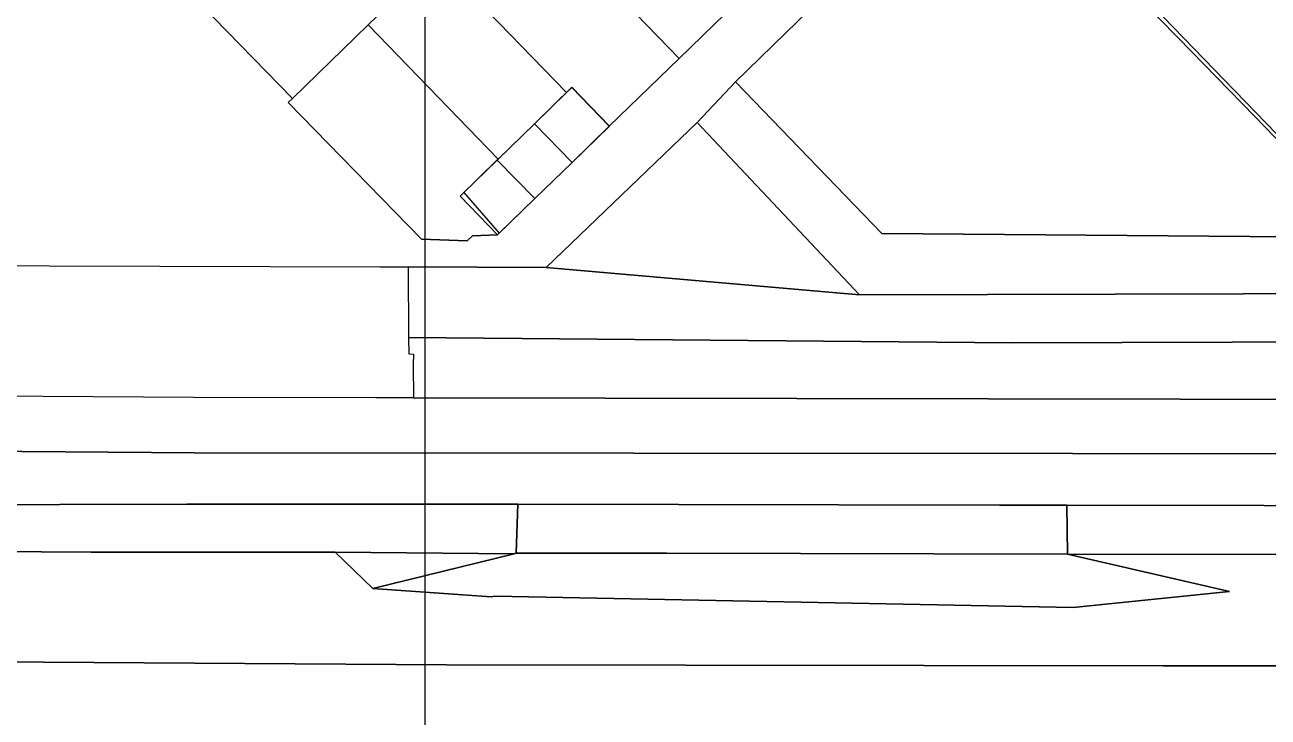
# Model space of a CAD drawing. Header units: metres. Extents: x -127 to 442, y -186 to 462.
# Drawn here: x -21.6 to 45.6, y 121.6 to 159 of the extents above; entities that cross this region are included whole.
import ezdxf

# ---------------------------------------------------------------- set-up
doc = ezdxf.new("R2010")
doc.units = ezdxf.units.M

msp = doc.modelspace()

# ---------------------------------------------------------------- linework, layer by layer
at = {"color": 7}
msp.add_lwpolyline([(0, 0), (249, 0), (249, 249), (0, 249)], close=True, dxfattribs=at)
at = {"layer": 'building_2', "color": 1}
for points in [[(51.273, 156.031), (34.547, 173.25), (30.422, 169.219), (47.109, 151.969), (51.273, 156.031)], [(9.969, 153.531), (7.938, 155.625), (5.93, 153.656), (7.961, 151.562), (9.969, 153.531)], [(5.945, 149.625), (7.961, 151.562), (5.93, 153.656), (3.914, 151.688), (5.945, 149.625)], [(5.945, 149.625), (3.914, 151.688), (2.102, 149.938), (4.016, 147.75), (5.945, 149.625)]]:
    msp.add_lwpolyline(points, close=True, dxfattribs=at)
at = {"layer": 'road_0', "color": 8}
for points in [[(-32.194, 146.017), (-2.408, 145.927), (-0.898, 145.923), (6.56, 145.9), (14.72, 153.72), (14.72, 153.72), (16.778, 155.924), (30.242, 169.026)], [(17.488, 160.825), (13.742, 157.187), (9.968, 153.522), (7.957, 151.569), (5.945, 149.615), (3.934, 147.661), (2.578, 147.596), (2.291, 147.336), (-0.182, 147.425), (-7.377, 154.808), (-7.154, 155.025), (-12.82, 160.855)], [(51.166, 138.756), (-0.61, 138.851), (-2.649, 138.855), (-12.494, 138.873), (-28.762, 138.979), (-28.769, 136.017), (-12.447, 135.888), (82.423, 135.805)], [(82.423, 135.805), (-12.447, 135.888), (-28.769, 136.017), (-28.775, 133.092), (-26.62, 133.08), (-12.849, 133.11), (5.027, 133.116), (31.038, 133.064), (34.684, 133.057), (66.682, 132.997)]]:
    msp.add_lwpolyline(points, dxfattribs=at)
for points in [[(16.778, 155.924), (14.72, 153.72), (23.48, 144.42), (51.138, 144.482), (51.137, 144.387), (54.483, 144.357), (54.546, 144.432), (67.05, 156.785), (64.974, 158.937), (53.193, 147.501), (51.204, 147.517), (24.698, 147.728), (16.778, 155.924)], [(34.684, 133.057), (31.038, 133.064), (5.027, 133.116), (4.936, 130.461), (4.976, 130.471), (13.071, 130.471), (34.726, 130.408), (34.684, 133.057)]]:
    msp.add_lwpolyline(points, close=True, dxfattribs=at)
at = {"layer": 'road_1', "color": 7}
for points in [[(63.302, 130.394), (34.726, 130.408), (43.476, 128.402), (35.025, 127.524), (3.786, 128.149), (3.586, 128.099), (-2.807, 128.564), (-4.845, 130.511), (-18.029, 130.513), (-28.78, 130.594), (-28.792, 124.622), (1.17, 124.436), (39.894, 124.383), (49.73, 124.381)], [(49.73, 124.381), (39.894, 124.383), (1.17, 124.436), (-28.792, 124.622), (-28.805, 118.619)]]:
    msp.add_lwpolyline(points, dxfattribs=at)
msp.add_lwpolyline([(34.726, 130.408), (13.071, 130.471), (4.976, 130.471), (4.936, 130.461), (4.821, 130.433), (-2.807, 128.564), (3.586, 128.099), (3.786, 128.149), (35.025, 127.524), (43.476, 128.402), (34.726, 130.408)], close=True, dxfattribs=at)
at = {"layer": 'road_5', "color": 3}
for points in [[(5.027, 133.116), (-12.849, 133.11), (-26.62, 133.08), (-28.775, 133.092), (-28.78, 130.594), (-18.029, 130.513), (-4.845, 130.511), (4.821, 130.433), (4.936, 130.461), (5.027, 133.116)], [(66.682, 132.997), (34.684, 133.057), (34.726, 130.408), (63.302, 130.394), (66.748, 130.398), (66.682, 132.997)]]:
    msp.add_lwpolyline(points, close=True, dxfattribs=at)
at = {"layer": 'terrain_0', "color": 8}
for points in [[(15.835, 163.278), (10.285, 168.996), (6.191, 164.966), (13.742, 157.187), (17.488, 160.825), (15.46, 162.913), (15.835, 163.278)], [(6.191, 164.966), (2.166, 161.005), (7.663, 155.342), (7.94, 155.611), (9.968, 153.522), (13.742, 157.187), (6.191, 164.966)], [(2.166, 161.005), (0.602, 162.548), (-3.067, 158.99), (3.962, 151.748), (5.929, 153.658), (7.663, 155.342), (2.166, 161.005)], [(-3.067, 158.99), (-7.154, 155.025), (-7.377, 154.808), (-0.182, 147.425), (2.291, 147.336), (2.578, 147.596), (3.934, 147.661), (1.906, 149.751), (3.917, 151.704), (3.962, 151.748), (-3.067, 158.99)], [(4.821, 130.433), (-4.845, 130.511), (-2.807, 128.564), (4.821, 130.433)]]:
    msp.add_lwpolyline(points, close=True, dxfattribs=at)
at = {"layer": 'terrain_5', "color": 3}
for points in [[(30.242, 169.026), (16.778, 155.924), (24.698, 147.728), (51.204, 147.517), (46.992, 151.839), (44.846, 154.041), (42.77, 156.172), (40.693, 158.302), (38.617, 160.433), (36.541, 162.563), (34.464, 164.694), (32.388, 166.824), (30.242, 169.026)], [(14.72, 153.72), (6.56, 145.9), (23.48, 144.42), (14.72, 153.72)], [(51.137, 144.387), (51.138, 144.482), (23.48, 144.42), (6.56, 145.9), (-0.898, 145.923), (-0.872, 142.112), (31.737, 141.825), (49.55, 141.872), (51.122, 142.607), (51.137, 144.387)], [(51.289, 142.286), (51.119, 142.288), (51.122, 142.607), (49.55, 141.872), (31.737, 141.825), (-0.872, 142.112), (-0.866, 141.225), (-0.613, 141.209), (-0.636, 140.647), (-0.61, 138.851), (51.166, 138.756), (51.289, 142.286)]]:
    msp.add_lwpolyline(points, close=True, dxfattribs=at)

doc.saveas('drawing.dxf')
